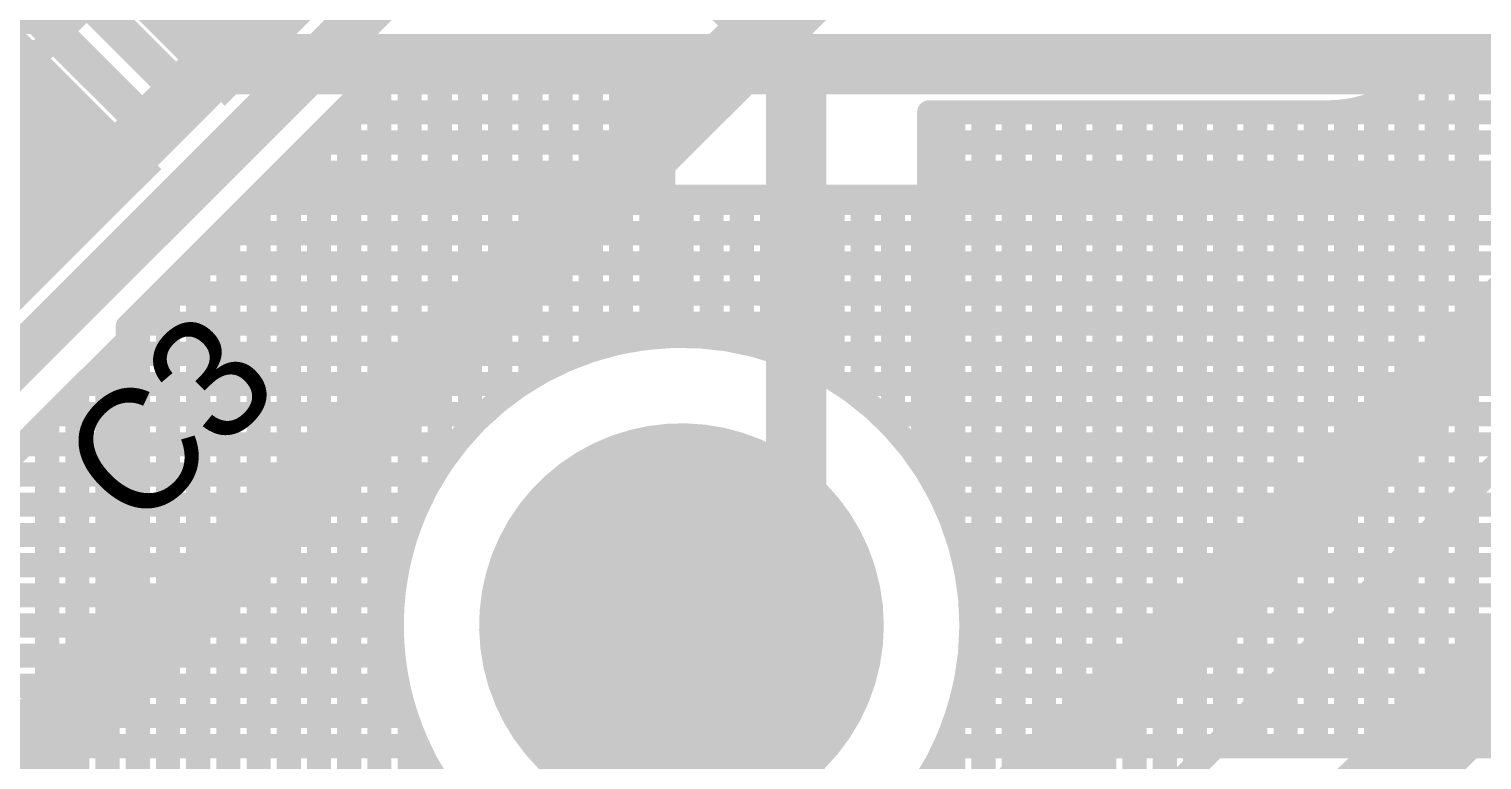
# Model space of a CAD drawing. Header units: millimetres. Extents: x 1.42 to 3.4, y 1.21 to 3.22.
# Drawn here: x 2.927 to 3.1675, y 1.5927 to 1.7138 of the extents above; entities that cross this region are included whole.
import ezdxf

# ---------------------------------------------------------------- set-up
doc = ezdxf.new("R2010")
doc.units = ezdxf.units.MM
doc.header["$MEASUREMENT"] = 0
for name, color, linetype in [('BottomLayer', 5, 'Continuous'), ('BottomSolder', 6, 'Continuous'), ('MultiLayer', 9, 'Continuous'), ('PadHoleLayer', 156, 'Continuous'), ('TopLayer', 1, 'Continuous'), ('TopOverlay', 2, 'Continuous'), ('TopPaste', 8, 'Continuous'), ('TopSolder', 216, 'Continuous')]:
    doc.layers.add(name, color=color, linetype=linetype)

# ---------------------------------------------------------------- blocks, each defined once
blk = doc.blocks.new('XTAL1_1')
at = {"layer": 'BottomLayer', "const_width": 0.031}
blk.add_lwpolyline([(0.1845, 0, 1), (0.2155, 0, 1)], format="xyb", close=True, dxfattribs=at)
at = {"layer": 'BottomSolder', "const_width": 0.0335}
blk.add_lwpolyline([(0.18325, 0, 1), (0.21675, 0, 1)], format="xyb", close=True, dxfattribs=at)
at = {"layer": 'MultiLayer', "const_width": 0.031}
blk.add_lwpolyline([(0.1845, 0, 1), (0.2155, 0, 1)], format="xyb", close=True, dxfattribs=at)
at = {"layer": 'PadHoleLayer', "const_width": 0.01772}
blk.add_lwpolyline([(0.19114, 0, 1), (0.20886, 0, 1)], format="xyb", close=True, dxfattribs=at)
at = {"layer": 'TopLayer', "const_width": 0.031}
blk.add_lwpolyline([(0.1845, 0, 1), (0.2155, 0, 1)], format="xyb", close=True, dxfattribs=at)
at = {"layer": 'TopOverlay', "const_width": 0.012}
for points in [[(0.3, 0.06), (-0.1, 0.06)], [(0.3, -0.06), (-0.1, -0.06)]]:
    blk.add_lwpolyline(points, dxfattribs=at)
at = {"layer": 'TopSolder', "const_width": 0.0335}
blk.add_lwpolyline([(0.18325, 0, 1), (0.21675, 0, 1)], format="xyb", close=True, dxfattribs=at)
blk = doc.blocks.new('C0603_18')
at = {"layer": 'TopLayer'}
for points in [[(-0.00992, -0.0175), (-0.00992, 0.0175), (-0.04992, -0.0175), (-0.04992, 0.0175)], [(0.04992, -0.0175), (0.04992, 0.0175), (0.00992, -0.0175), (0.00992, 0.0175)]]:
    blk.add_solid(points, dxfattribs=at)
at = {"layer": 'TopOverlay'}
for points, const_width in [([(0.06, 0.02559), (-0.06, 0.02559)], 0.00787), ([(-0.06, -0.02559), (-0.06, 0.02559)], 0.00787), ([(0.06, -0.02559), (0.06, 0.02559)], 0.00787), ([(-0.00394, -0.01181), (-0.00394, 0.00984)], 0.00591), ([(0.00394, -0.01181), (0.00394, 0.00984)], 0.00591), ([(0.06, -0.02559), (-0.06, -0.02559)], 0.00787)]:
    blk.add_lwpolyline(points, dxfattribs=dict(at, const_width=const_width))
for points, const_width in [([(-0.06197, 0.02559, 1), (-0.05803, 0.02559, 1)], 0.00394), ([(-0.06197, 0.02559, 1), (-0.05803, 0.02559, 1)], 0.00394), ([(0.05803, 0.02559, 1), (0.06197, 0.02559, 1)], 0.00394), ([(0.05803, 0.02559, 1), (0.06197, 0.02559, 1)], 0.00394), ([(-0.00541, 0.00984, 1), (-0.00246, 0.00984, 1)], 0.00295), ([(0.00246, 0.00984, 1), (0.00541, 0.00984, 1)], 0.00295), ([(-0.00541, -0.01181, 1), (-0.00246, -0.01181, 1)], 0.00295), ([(0.00246, -0.01181, 1), (0.00541, -0.01181, 1)], 0.00295), ([(-0.06197, -0.02559, 1), (-0.05803, -0.02559, 1)], 0.00394), ([(-0.06197, -0.02559, 1), (-0.05803, -0.02559, 1)], 0.00394), ([(0.05803, -0.02559, 1), (0.06197, -0.02559, 1)], 0.00394), ([(0.05803, -0.02559, 1), (0.06197, -0.02559, 1)], 0.00394)]:
    blk.add_lwpolyline(points, format="xyb", close=True, dxfattribs=dict(at, const_width=const_width))
at = {"layer": 'TopPaste'}
for points in [[(-0.00992, -0.0175), (-0.00992, 0.0175), (-0.04992, -0.0175), (-0.04992, 0.0175)], [(0.04992, -0.0175), (0.04992, 0.0175), (0.00992, -0.0175), (0.00992, 0.0175)]]:
    blk.add_solid(points, dxfattribs=at)
at = {"layer": 'TopSolder'}
for points in [[(-0.00742, -0.02), (-0.00742, 0.02), (-0.05242, -0.02), (-0.05242, 0.02)], [(0.05242, -0.02), (0.05242, 0.02), (0.00742, -0.02), (0.00742, 0.02)]]:
    blk.add_solid(points, dxfattribs=at)

msp = doc.modelspace()

# ---------------------------------------------------------------- linework, layer by layer
at = {"layer": 'BottomLayer'}
for points, const_width in [([(2.93, 1.71111), (2.93, 2.54939)], 0.004), ([(2.84989, 1.631), (2.9424, 1.72352)], 0.004), ([(2.362, 1.715), (2.93389, 1.715)], 0.004), ([(2.859, 1.609), (2.958, 1.708)], 0.01), ([(2.958, 1.708), (3.293, 1.708)], 0.01), ([(2.362, 1.71), (2.92889, 1.71)], 0.004), ([(2.87611, 1.595), (2.96711, 1.686)], 0.004), ([(2.965, 1.595), (2.965, 1.68389)], 0.004), ([(2.96611, 1.685), (3.25683, 1.685)], 0.004), ([(2.96711, 1.686), (3.25739, 1.686)], 0.004), ([(2.97, 1.595), (2.97, 1.686)], 0.004), ([(2.975, 1.595), (2.975, 1.686)], 0.004), ([(2.98, 1.595), (2.98, 1.686)], 0.004), ([(2.985, 1.595), (2.985, 1.686)], 0.004), ([(2.99, 1.6317), (2.99, 1.686)], 0.004), ([(2.995, 1.64153), (2.995, 1.686)], 0.004), ([(3, 1.64785), (3, 1.686)], 0.004), ([(3.005, 1.65247), (3.005, 1.686)], 0.004), ([(3.01, 1.65598), (3.01, 1.686)], 0.004), ([(3.015, 1.65863), (3.015, 1.686)], 0.004), ([(3.02, 1.6606), (3.02, 1.686)], 0.004), ([(3.025, 1.66195), (3.025, 1.686)], 0.004), ([(3.03, 1.66274), (3.03, 1.686)], 0.004), ([(3.035, 1.663), (3.035, 1.686)], 0.004), ([(3.04, 1.66274), (3.04, 1.686)], 0.004), ([(3.045, 1.66195), (3.045, 1.686)], 0.004), ([(3.05, 1.6606), (3.05, 1.686)], 0.004), ([(3.055, 1.65863), (3.055, 1.686)], 0.004), ([(3.06, 1.65598), (3.06, 1.686)], 0.004), ([(3.065, 1.65247), (3.065, 1.686)], 0.004), ([(3.07, 1.64785), (3.07, 1.686)], 0.004), ([(3.075, 1.64153), (3.075, 1.686)], 0.004), ([(3.08, 1.6317), (3.08, 1.686)], 0.004), ([(3.085, 1.595), (3.085, 1.686)], 0.004), ([(3.09, 1.595), (3.09, 1.686)], 0.004), ([(3.095, 1.595), (3.095, 1.686)], 0.004), ([(3.1, 1.595), (3.1, 1.686)], 0.004), ([(3.105, 1.595), (3.105, 1.686)], 0.004), ([(3.11, 1.595), (3.11, 1.686)], 0.004), ([(3.115, 1.595), (3.115, 1.686)], 0.004), ([(3.12, 1.595), (3.12, 1.686)], 0.004), ([(3.125, 1.595), (3.125, 1.686)], 0.004), ([(3.13, 1.595), (3.13, 1.686)], 0.004), ([(3.135, 1.595), (3.135, 1.686)], 0.004), ([(3.14, 1.595), (3.14, 1.686)], 0.004), ([(3.145, 1.595), (3.145, 1.686)], 0.004), ([(3.15, 1.595), (3.15, 1.686)], 0.004), ([(3.155, 1.595), (3.155, 1.686)], 0.004), ([(3.16, 1.595), (3.16, 1.686)], 0.004), ([(3.165, 1.595), (3.165, 1.686)], 0.004), ([(2.96111, 1.68), (3.25477, 1.68)], 0.004), ([(2.96, 1.595), (2.96, 1.67889)], 0.004), ([(2.95611, 1.675), (3.25371, 1.675)], 0.004), ([(2.955, 1.595), (2.955, 1.67389)], 0.004), ([(2.95111, 1.67), (3.25354, 1.67)], 0.004), ([(2.95, 1.595), (2.95, 1.66889)], 0.004), ([(2.94611, 1.665), (3.25424, 1.665)], 0.004), ([(2.945, 1.595), (2.945, 1.66389)], 0.004), ([(2.94111, 1.66), (3.0183, 1.66)], 0.004), ([(3.0517, 1.66), (3.25139, 1.66)], 0.004), ([(2.94, 1.595), (2.94, 1.65889)], 0.004), ([(2.935, 1.595), (2.935, 1.65389)], 0.004), ([(2.93611, 1.655), (3.00847, 1.655)], 0.004), ([(3.06153, 1.655), (3.24639, 1.655)], 0.004), ([(2.93, 1.595), (2.93, 1.64889)], 0.004), ([(2.93111, 1.65), (3.00215, 1.65)], 0.004), ([(3.06785, 1.65), (3.24139, 1.65)], 0.004), ([(2.92611, 1.645), (2.99753, 1.645)], 0.004), ([(3.07247, 1.645), (3.23639, 1.645)], 0.004), ([(2.92111, 1.64), (2.99402, 1.64)], 0.004), ([(3.07598, 1.64), (3.23139, 1.64)], 0.004), ([(2.91611, 1.635), (2.99137, 1.635)], 0.004), ([(3.07863, 1.635), (3.22639, 1.635)], 0.004), ([(2.91111, 1.63), (2.9894, 1.63)], 0.004), ([(3.0806, 1.63), (3.22139, 1.63)], 0.004), ([(2.90611, 1.625), (2.98805, 1.625)], 0.004), ([(3.08195, 1.625), (3.21639, 1.625)], 0.004), ([(2.90111, 1.62), (2.98726, 1.62)], 0.004), ([(3.08274, 1.62), (3.21139, 1.62)], 0.004), ([(2.89611, 1.615), (2.987, 1.615)], 0.004), ([(3.083, 1.615), (3.20639, 1.615)], 0.004), ([(2.89111, 1.61), (2.98726, 1.61)], 0.004), ([(3.08274, 1.61), (3.20139, 1.61)], 0.004), ([(2.88611, 1.605), (2.98805, 1.605)], 0.004), ([(3.08195, 1.605), (3.19639, 1.605)], 0.004), ([(2.88111, 1.6), (2.9894, 1.6)], 0.004), ([(3.0806, 1.6), (3.19139, 1.6)], 0.004), ([(2.99, 1.595), (2.99, 1.5983)], 0.004), ([(3.08, 1.595), (3.08, 1.5983)], 0.004), ([(2.87611, 1.595), (2.99137, 1.595)], 0.004), ([(2.87611, 1.595), (2.99137, 1.595)], 0.004), ([(3.07863, 1.595), (3.18639, 1.595)], 0.004), ([(3.07863, 1.595), (3.18639, 1.595)], 0.004)]:
    msp.add_lwpolyline(points, dxfattribs=dict(at, const_width=const_width))
for points, const_width in [([(2.93289, 1.715, 1), (2.93489, 1.715, 1)], 0.002), ([(2.929, 1.71111, 1), (2.931, 1.71111, 1)], 0.002), ([(2.9555, 1.708, 1), (2.9605, 1.708, 1)], 0.005), ([(2.9555, 1.708, 1), (2.9605, 1.708, 1)], 0.005), ([(2.92789, 1.71, 1), (2.92989, 1.71, 1)], 0.002), ([(2.964, 1.68389, 1), (2.966, 1.68389, 1)], 0.002), ([(2.96511, 1.685, 1), (2.96711, 1.685, 1)], 0.002), ([(2.96611, 1.686, 1), (2.96811, 1.686, 1)], 0.002), ([(2.96611, 1.686, 1), (2.96811, 1.686, 1)], 0.002), ([(2.969, 1.686, 1), (2.971, 1.686, 1)], 0.002), ([(2.974, 1.686, 1), (2.976, 1.686, 1)], 0.002), ([(2.979, 1.686, 1), (2.981, 1.686, 1)], 0.002), ([(2.984, 1.686, 1), (2.986, 1.686, 1)], 0.002), ([(2.989, 1.686, 1), (2.991, 1.686, 1)], 0.002), ([(2.994, 1.686, 1), (2.996, 1.686, 1)], 0.002), ([(2.999, 1.686, 1), (3.001, 1.686, 1)], 0.002), ([(3.004, 1.686, 1), (3.006, 1.686, 1)], 0.002), ([(3.009, 1.686, 1), (3.011, 1.686, 1)], 0.002), ([(3.014, 1.686, 1), (3.016, 1.686, 1)], 0.002), ([(3.019, 1.686, 1), (3.021, 1.686, 1)], 0.002), ([(3.024, 1.686, 1), (3.026, 1.686, 1)], 0.002), ([(3.029, 1.686, 1), (3.031, 1.686, 1)], 0.002), ([(3.034, 1.686, 1), (3.036, 1.686, 1)], 0.002), ([(3.039, 1.686, 1), (3.041, 1.686, 1)], 0.002), ([(3.044, 1.686, 1), (3.046, 1.686, 1)], 0.002), ([(3.049, 1.686, 1), (3.051, 1.686, 1)], 0.002), ([(3.054, 1.686, 1), (3.056, 1.686, 1)], 0.002), ([(3.059, 1.686, 1), (3.061, 1.686, 1)], 0.002), ([(3.064, 1.686, 1), (3.066, 1.686, 1)], 0.002), ([(3.069, 1.686, 1), (3.071, 1.686, 1)], 0.002), ([(3.074, 1.686, 1), (3.076, 1.686, 1)], 0.002), ([(3.079, 1.686, 1), (3.081, 1.686, 1)], 0.002), ([(3.084, 1.686, 1), (3.086, 1.686, 1)], 0.002), ([(3.089, 1.686, 1), (3.091, 1.686, 1)], 0.002), ([(3.094, 1.686, 1), (3.096, 1.686, 1)], 0.002), ([(3.099, 1.686, 1), (3.101, 1.686, 1)], 0.002), ([(3.104, 1.686, 1), (3.106, 1.686, 1)], 0.002), ([(3.109, 1.686, 1), (3.111, 1.686, 1)], 0.002), ([(3.114, 1.686, 1), (3.116, 1.686, 1)], 0.002), ([(3.119, 1.686, 1), (3.121, 1.686, 1)], 0.002), ([(3.124, 1.686, 1), (3.126, 1.686, 1)], 0.002), ([(3.129, 1.686, 1), (3.131, 1.686, 1)], 0.002), ([(3.134, 1.686, 1), (3.136, 1.686, 1)], 0.002), ([(3.139, 1.686, 1), (3.141, 1.686, 1)], 0.002), ([(3.144, 1.686, 1), (3.146, 1.686, 1)], 0.002), ([(3.149, 1.686, 1), (3.151, 1.686, 1)], 0.002), ([(3.154, 1.686, 1), (3.156, 1.686, 1)], 0.002), ([(3.159, 1.686, 1), (3.161, 1.686, 1)], 0.002), ([(3.164, 1.686, 1), (3.166, 1.686, 1)], 0.002), ([(2.96011, 1.68, 1), (2.96211, 1.68, 1)], 0.002), ([(2.959, 1.67889, 1), (2.961, 1.67889, 1)], 0.002), ([(2.95511, 1.675, 1), (2.95711, 1.675, 1)], 0.002), ([(2.954, 1.67389, 1), (2.956, 1.67389, 1)], 0.002), ([(2.95011, 1.67, 1), (2.95211, 1.67, 1)], 0.002), ([(2.949, 1.66889, 1), (2.951, 1.66889, 1)], 0.002), ([(2.94511, 1.665, 1), (2.94711, 1.665, 1)], 0.002), ([(2.944, 1.66389, 1), (2.946, 1.66389, 1)], 0.002), ([(3.029, 1.66274, 1), (3.031, 1.66274, 1)], 0.002), ([(3.034, 1.663, 1), (3.036, 1.663, 1)], 0.002), ([(3.039, 1.66274, 1), (3.041, 1.66274, 1)], 0.002), ([(2.94011, 1.66, 1), (2.94211, 1.66, 1)], 0.002), ([(3.0173, 1.66, 1), (3.0193, 1.66, 1)], 0.002), ([(3.019, 1.6606, 1), (3.021, 1.6606, 1)], 0.002), ([(3.024, 1.66195, 1), (3.026, 1.66195, 1)], 0.002), ([(3.044, 1.66195, 1), (3.046, 1.66195, 1)], 0.002), ([(3.049, 1.6606, 1), (3.051, 1.6606, 1)], 0.002), ([(3.0507, 1.66, 1), (3.0527, 1.66, 1)], 0.002), ([(2.939, 1.65889, 1), (2.941, 1.65889, 1)], 0.002), ([(3.014, 1.65863, 1), (3.016, 1.65863, 1)], 0.002), ([(3.054, 1.65863, 1), (3.056, 1.65863, 1)], 0.002), ([(3.009, 1.65598, 1), (3.011, 1.65598, 1)], 0.002), ([(3.059, 1.65598, 1), (3.061, 1.65598, 1)], 0.002), ([(2.934, 1.65389, 1), (2.936, 1.65389, 1)], 0.002), ([(2.93511, 1.655, 1), (2.93711, 1.655, 1)], 0.002), ([(3.00747, 1.655, 1), (3.00947, 1.655, 1)], 0.002), ([(3.06053, 1.655, 1), (3.06253, 1.655, 1)], 0.002), ([(3.004, 1.65247, 1), (3.006, 1.65247, 1)], 0.002), ([(3.064, 1.65247, 1), (3.066, 1.65247, 1)], 0.002), ([(2.929, 1.64889, 1), (2.931, 1.64889, 1)], 0.002), ([(2.93011, 1.65, 1), (2.93211, 1.65, 1)], 0.002), ([(2.999, 1.64785, 1), (3.001, 1.64785, 1)], 0.002), ([(3.00006, 1.64894, 1), (3.00206, 1.64894, 1)], 0.002), ([(3.00006, 1.64894, 1), (3.00206, 1.64894, 1)], 0.002), ([(3.00115, 1.65, 1), (3.00315, 1.65, 1)], 0.002), ([(3.06685, 1.65, 1), (3.06885, 1.65, 1)], 0.002), ([(3.069, 1.64785, 1), (3.071, 1.64785, 1)], 0.002), ([(2.92511, 1.645, 1), (2.92711, 1.645, 1)], 0.002), ([(2.99653, 1.645, 1), (2.99853, 1.645, 1)], 0.002), ([(3.07147, 1.645, 1), (3.07347, 1.645, 1)], 0.002), ([(2.994, 1.64153, 1), (2.996, 1.64153, 1)], 0.002), ([(3.074, 1.64153, 1), (3.076, 1.64153, 1)], 0.002), ([(2.99302, 1.64, 1), (2.99502, 1.64, 1)], 0.002), ([(3.07498, 1.64, 1), (3.07698, 1.64, 1)], 0.002), ([(2.99037, 1.635, 1), (2.99237, 1.635, 1)], 0.002), ([(3.07763, 1.635, 1), (3.07963, 1.635, 1)], 0.002), ([(2.989, 1.6317, 1), (2.991, 1.6317, 1)], 0.002), ([(3.079, 1.6317, 1), (3.081, 1.6317, 1)], 0.002), ([(2.9884, 1.63, 1), (2.9904, 1.63, 1)], 0.002), ([(3.0796, 1.63, 1), (3.0816, 1.63, 1)], 0.002), ([(2.98705, 1.625, 1), (2.98905, 1.625, 1)], 0.002), ([(3.08095, 1.625, 1), (3.08295, 1.625, 1)], 0.002), ([(2.98626, 1.62, 1), (2.98826, 1.62, 1)], 0.002), ([(3.08174, 1.62, 1), (3.08374, 1.62, 1)], 0.002), ([(2.986, 1.615, 1), (2.988, 1.615, 1)], 0.002), ([(3.082, 1.615, 1), (3.084, 1.615, 1)], 0.002), ([(3.082, 1.615, 1), (3.084, 1.615, 1)], 0.002), ([(3.082, 1.615, 1), (3.084, 1.615, 1)], 0.002), ([(2.98626, 1.61, 1), (2.98826, 1.61, 1)], 0.002), ([(3.08174, 1.61, 1), (3.08374, 1.61, 1)], 0.002), ([(2.98705, 1.605, 1), (2.98905, 1.605, 1)], 0.002), ([(3.08095, 1.605, 1), (3.08295, 1.605, 1)], 0.002), ([(2.9884, 1.6, 1), (2.9904, 1.6, 1)], 0.002), ([(3.0796, 1.6, 1), (3.0816, 1.6, 1)], 0.002), ([(2.989, 1.5983, 1), (2.991, 1.5983, 1)], 0.002), ([(3.079, 1.5983, 1), (3.081, 1.5983, 1)], 0.002), ([(2.929, 1.595, 1), (2.931, 1.595, 1)], 0.002), ([(2.934, 1.595, 1), (2.936, 1.595, 1)], 0.002), ([(2.939, 1.595, 1), (2.941, 1.595, 1)], 0.002), ([(2.944, 1.595, 1), (2.946, 1.595, 1)], 0.002), ([(2.949, 1.595, 1), (2.951, 1.595, 1)], 0.002), ([(2.954, 1.595, 1), (2.956, 1.595, 1)], 0.002), ([(2.959, 1.595, 1), (2.961, 1.595, 1)], 0.002), ([(2.964, 1.595, 1), (2.966, 1.595, 1)], 0.002), ([(2.969, 1.595, 1), (2.971, 1.595, 1)], 0.002), ([(2.974, 1.595, 1), (2.976, 1.595, 1)], 0.002), ([(2.979, 1.595, 1), (2.981, 1.595, 1)], 0.002), ([(2.984, 1.595, 1), (2.986, 1.595, 1)], 0.002), ([(2.989, 1.595, 1), (2.991, 1.595, 1)], 0.002), ([(2.99037, 1.595, 1), (2.99237, 1.595, 1)], 0.002), ([(2.99037, 1.595, 1), (2.99237, 1.595, 1)], 0.002), ([(2.99037, 1.595, 1), (2.99237, 1.595, 1)], 0.002), ([(3.07763, 1.595, 1), (3.07963, 1.595, 1)], 0.002), ([(3.07763, 1.595, 1), (3.07963, 1.595, 1)], 0.002), ([(3.07763, 1.595, 1), (3.07963, 1.595, 1)], 0.002), ([(3.079, 1.595, 1), (3.081, 1.595, 1)], 0.002), ([(3.084, 1.595, 1), (3.086, 1.595, 1)], 0.002), ([(3.089, 1.595, 1), (3.091, 1.595, 1)], 0.002), ([(3.094, 1.595, 1), (3.096, 1.595, 1)], 0.002), ([(3.099, 1.595, 1), (3.101, 1.595, 1)], 0.002), ([(3.104, 1.595, 1), (3.106, 1.595, 1)], 0.002), ([(3.109, 1.595, 1), (3.111, 1.595, 1)], 0.002), ([(3.114, 1.595, 1), (3.116, 1.595, 1)], 0.002), ([(3.119, 1.595, 1), (3.121, 1.595, 1)], 0.002), ([(3.124, 1.595, 1), (3.126, 1.595, 1)], 0.002), ([(3.129, 1.595, 1), (3.131, 1.595, 1)], 0.002), ([(3.134, 1.595, 1), (3.136, 1.595, 1)], 0.002), ([(3.139, 1.595, 1), (3.141, 1.595, 1)], 0.002), ([(3.144, 1.595, 1), (3.146, 1.595, 1)], 0.002), ([(3.149, 1.595, 1), (3.151, 1.595, 1)], 0.002), ([(3.154, 1.595, 1), (3.156, 1.595, 1)], 0.002), ([(3.159, 1.595, 1), (3.161, 1.595, 1)], 0.002), ([(3.164, 1.595, 1), (3.166, 1.595, 1)], 0.002)]:
    msp.add_lwpolyline(points, format="xyb", close=True, dxfattribs=dict(at, const_width=const_width))
at = {"layer": 'BottomLayer', "const_width": 0.004}
for points in [[(3.00106, 1.64894, -0.668179), (3.083, 1.615)], [(2.99137, 1.595, -0.313498), (3.00106, 1.64894)], [(3.083, 1.615, -0.107859), (3.07863, 1.595)]]:
    msp.add_lwpolyline(points, format="xyb", dxfattribs=at)
at = {"layer": 'TopLayer'}
for points, const_width in [([(3.03134, 1.73116), (3.054, 1.7085)], 0.01), ([(3.054, 1.634), (3.054, 1.7085)], 0.01), ([(3.1576, 1.70648), (3.16181, 1.7107)], 0.004), ([(2.9694, 1.69061), (2.98795, 1.70916)], 0.004), ([(2.98795, 1.70916), (3.02223, 1.70916)], 0.004), ([(2.99, 1.6317), (2.99, 1.70916)], 0.004), ([(2.995, 1.64153), (2.995, 1.70916)], 0.004), ([(3, 1.64785), (3, 1.70916)], 0.004), ([(3.005, 1.65247), (3.005, 1.70916)], 0.004), ([(3.01, 1.65598), (3.01, 1.70916)], 0.004), ([(3.015, 1.65863), (3.015, 1.70916)], 0.004), ([(3.02, 1.6606), (3.02, 1.70916)], 0.004), ([(3.02223, 1.70916), (3.032, 1.69939)], 0.004), ([(3.16, 1.63165), (3.16, 1.70889)], 0.004), ([(3.16111, 1.71), (3.16422, 1.71)], 0.004), ([(3.165, 1.63665), (3.165, 1.7098)], 0.004), ([(2.985, 1.49465), (2.985, 1.70621)], 0.004), ([(3.025, 1.66195), (3.025, 1.70639)], 0.004), ([(2.98379, 1.705), (3.02639, 1.705)], 0.004), ([(3.155, 1.62665), (3.155, 1.70425)], 0.004), ([(3.15596, 1.705), (3.23335, 1.705)], 0.004), ([(2.98, 1.49965), (2.98, 1.70121)], 0.004), ([(3.03, 1.66274), (3.03, 1.70139)], 0.004), ([(3.15, 1.62165), (3.15, 1.70151)], 0.004), ([(2.97879, 1.7), (3.03139, 1.7)], 0.004), ([(3.032, 1.66291), (3.032, 1.69939)], 0.004), ([(3.076, 1.7), (3.142, 1.7)], 0.004), ([(3.076, 1.7), (3.142, 1.7)], 0.004), ([(3.076, 1.63996), (3.076, 1.7)], 0.004), ([(3.08, 1.6317), (3.08, 1.7)], 0.004), ([(3.085, 1.55665), (3.085, 1.7)], 0.004), ([(3.09, 1.56165), (3.09, 1.7)], 0.004), ([(3.095, 1.56665), (3.095, 1.7)], 0.004), ([(3.1, 1.57165), (3.1, 1.7)], 0.004), ([(3.105, 1.57665), (3.105, 1.7)], 0.004), ([(3.11, 1.58165), (3.11, 1.7)], 0.004), ([(3.115, 1.58665), (3.115, 1.7)], 0.004), ([(3.12, 1.59165), (3.12, 1.7)], 0.004), ([(3.125, 1.59665), (3.125, 1.7)], 0.004), ([(3.13, 1.60165), (3.13, 1.7)], 0.004), ([(3.135, 1.60665), (3.135, 1.7)], 0.004), ([(3.14, 1.61165), (3.14, 1.7)], 0.004), ([(3.142, 1.7), (3.22835, 1.7)], 0.004), ([(3.145, 1.61665), (3.145, 1.70021)], 0.004), ([(2.975, 1.50465), (2.975, 1.69621)], 0.004), ([(2.97379, 1.695), (3.032, 1.695)], 0.004), ([(3.076, 1.695), (3.22335, 1.695)], 0.004), ([(2.97, 1.50965), (2.97, 1.69121)], 0.004), ([(2.95939, 1.6806), (2.9694, 1.69061)], 0.004), ([(2.95939, 1.6806), (2.9694, 1.69061)], 0.004), ([(2.96879, 1.69), (3.032, 1.69)], 0.004), ([(3.076, 1.69), (3.21835, 1.69)], 0.004), ([(2.96379, 1.685), (3.032, 1.685)], 0.004), ([(2.965, 1.51465), (2.965, 1.68621)], 0.004), ([(3.076, 1.685), (3.21335, 1.685)], 0.004), ([(2.94334, 1.66455), (2.95939, 1.6806)], 0.004), ([(2.95879, 1.68), (3.032, 1.68)], 0.004), ([(2.96, 1.52502), (2.96, 1.68121)], 0.004), ([(3.076, 1.68), (3.20835, 1.68)], 0.004), ([(2.95379, 1.675), (3.032, 1.675)], 0.004), ([(2.955, 1.53097), (2.955, 1.67621)], 0.004), ([(3.076, 1.675), (3.20335, 1.675)], 0.004), ([(2.94879, 1.67), (3.032, 1.67)], 0.004), ([(2.95, 1.53461), (2.95, 1.67121)], 0.004), ([(3.076, 1.67), (3.19415, 1.67)], 0.004), ([(2.94379, 1.665), (3.032, 1.665)], 0.004), ([(2.945, 1.5369), (2.945, 1.66621)], 0.004), ([(3.076, 1.665), (3.187, 1.665)], 0.004), ([(2.94334, 1.62784), (2.94334, 1.66455)], 0.004), ([(2.94334, 1.66), (3.0183, 1.66)], 0.004), ([(3.076, 1.66), (3.18281, 1.66)], 0.004), ([(2.94334, 1.655), (3.00847, 1.655)], 0.004), ([(3.076, 1.655), (3.18017, 1.655)], 0.004), ([(3.08349, 1.55514), (3.1787, 1.65035)], 0.004), ([(2.94334, 1.65), (3.00215, 1.65)], 0.004), ([(3.0325, 1.4695), (3.207, 1.644)], 0.015), ([(3.076, 1.65), (3.17835, 1.65)], 0.004), ([(2.94334, 1.645), (2.99753, 1.645)], 0.004), ([(3.076, 1.645), (3.17335, 1.645)], 0.004), ([(2.94334, 1.64), (2.99402, 1.64)], 0.004), ([(3.076, 1.64), (3.16835, 1.64)], 0.004), ([(3.035, 1.615), (3.054, 1.634)], 0.01), ([(2.94334, 1.635), (2.99137, 1.635)], 0.004), ([(3.07863, 1.635), (3.16335, 1.635)], 0.004), ([(2.94334, 1.63), (2.9894, 1.63)], 0.004), ([(3.0806, 1.63), (3.15835, 1.63)], 0.004), ([(2.94318, 1.625), (2.98805, 1.625)], 0.004), ([(3.08195, 1.625), (3.15335, 1.625)], 0.004), ([(2.94205, 1.62), (2.98726, 1.62)], 0.004), ([(3.08274, 1.62), (3.14835, 1.62)], 0.004), ([(2.93971, 1.615), (2.987, 1.615)], 0.004), ([(2.94, 1.53965), (2.94, 1.61549)], 0.004), ([(3.083, 1.615), (3.14335, 1.615)], 0.004), ([(2.9218, 1.59615), (2.93614, 1.6105)], 0.004), ([(2.935, 1.54465), (2.935, 1.60935)], 0.004), ([(2.93565, 1.61), (2.98726, 1.61)], 0.004), ([(3.08274, 1.61), (3.13835, 1.61)], 0.004), ([(2.93065, 1.605), (2.98805, 1.605)], 0.004), ([(3.08195, 1.605), (3.13335, 1.605)], 0.004), ([(2.93, 1.54965), (2.93, 1.60435)], 0.004), ([(2.92565, 1.6), (2.9894, 1.6)], 0.004), ([(3.0806, 1.6), (3.12835, 1.6)], 0.004), ([(2.99, 1.494), (2.99, 1.5983)], 0.004), ([(3.08, 1.55403), (3.08, 1.5983)], 0.004), ([(2.92151, 1.595), (2.99137, 1.595)], 0.004), ([(3.07863, 1.595), (3.12335, 1.595)], 0.004)]:
    msp.add_lwpolyline(points, dxfattribs=dict(at, const_width=const_width))
at = {"layer": 'TopLayer', "const_width": 0.004}
for points in [[(3.21036, 1.72248, -0.280713), (3.16181, 1.7107)], [(3.1576, 1.70648, -0.199566), (3.142, 1.7)], [(3.15756, 1.70644, -0.198912), (3.142, 1.7)], [(3.00106, 1.64894, -0.182708), (3.032, 1.66291)], [(3.06894, 1.58106, -1), (3.00106, 1.64894)], [(3.076, 1.63996, -0.137571), (3.083, 1.615)], [(2.94334, 1.62784, -0.199267), (2.93614, 1.6105)], [(2.94334, 1.62784, -0.198912), (2.93617, 1.61052)], [(3.083, 1.615, -0.198912), (3.06894, 1.58106)]]:
    msp.add_lwpolyline(points, format="xyb", dxfattribs=at)
at = {"layer": 'TopLayer'}
for points, const_width in [([(3.0515, 1.7085, 1), (3.0565, 1.7085, 1)], 0.005), ([(3.0515, 1.7085, 1), (3.0565, 1.7085, 1)], 0.005), ([(3.16081, 1.7107, 1), (3.16281, 1.7107, 1)], 0.002), ([(3.16081, 1.7107, 1), (3.16281, 1.7107, 1)], 0.002), ([(2.98695, 1.70916, 1), (2.98895, 1.70916, 1)], 0.002), ([(2.98695, 1.70916, 1), (2.98895, 1.70916, 1)], 0.002), ([(2.989, 1.70916, 1), (2.991, 1.70916, 1)], 0.002), ([(2.994, 1.70916, 1), (2.996, 1.70916, 1)], 0.002), ([(2.999, 1.70916, 1), (3.001, 1.70916, 1)], 0.002), ([(3.004, 1.70916, 1), (3.006, 1.70916, 1)], 0.002), ([(3.009, 1.70916, 1), (3.011, 1.70916, 1)], 0.002), ([(3.014, 1.70916, 1), (3.016, 1.70916, 1)], 0.002), ([(3.019, 1.70916, 1), (3.021, 1.70916, 1)], 0.002), ([(3.02123, 1.70916, 1), (3.02323, 1.70916, 1)], 0.002), ([(3.02123, 1.70916, 1), (3.02323, 1.70916, 1)], 0.002), ([(3.159, 1.70889, 1), (3.161, 1.70889, 1)], 0.002), ([(3.16011, 1.71, 1), (3.16211, 1.71, 1)], 0.002), ([(3.16322, 1.71, 1), (3.16522, 1.71, 1)], 0.002), ([(3.164, 1.7098, 1), (3.166, 1.7098, 1)], 0.002), ([(2.984, 1.70621, 1), (2.986, 1.70621, 1)], 0.002), ([(3.024, 1.70639, 1), (3.026, 1.70639, 1)], 0.002), ([(3.15656, 1.70644, 1), (3.15856, 1.70644, 1)], 0.002), ([(3.1566, 1.70648, 1), (3.1586, 1.70648, 1)], 0.002), ([(3.1566, 1.70648, 1), (3.1586, 1.70648, 1)], 0.002), ([(2.98279, 1.705, 1), (2.98479, 1.705, 1)], 0.002), ([(3.02539, 1.705, 1), (3.02739, 1.705, 1)], 0.002), ([(3.154, 1.70425, 1), (3.156, 1.70425, 1)], 0.002), ([(3.15496, 1.705, 1), (3.15696, 1.705, 1)], 0.002), ([(2.979, 1.70121, 1), (2.981, 1.70121, 1)], 0.002), ([(3.029, 1.70139, 1), (3.031, 1.70139, 1)], 0.002), ([(3.149, 1.70151, 1), (3.151, 1.70151, 1)], 0.002), ([(2.97779, 1.7, 1), (2.97979, 1.7, 1)], 0.002), ([(3.03039, 1.7, 1), (3.03239, 1.7, 1)], 0.002), ([(3.031, 1.69939, 1), (3.033, 1.69939, 1)], 0.002), ([(3.031, 1.69939, 1), (3.033, 1.69939, 1)], 0.002), ([(3.075, 1.7, 1), (3.077, 1.7, 1)], 0.002), ([(3.075, 1.7, 1), (3.077, 1.7, 1)], 0.002), ([(3.075, 1.7, 1), (3.077, 1.7, 1)], 0.002), ([(3.079, 1.7, 1), (3.081, 1.7, 1)], 0.002), ([(3.084, 1.7, 1), (3.086, 1.7, 1)], 0.002), ([(3.089, 1.7, 1), (3.091, 1.7, 1)], 0.002), ([(3.094, 1.7, 1), (3.096, 1.7, 1)], 0.002), ([(3.099, 1.7, 1), (3.101, 1.7, 1)], 0.002), ([(3.104, 1.7, 1), (3.106, 1.7, 1)], 0.002), ([(3.109, 1.7, 1), (3.111, 1.7, 1)], 0.002), ([(3.114, 1.7, 1), (3.116, 1.7, 1)], 0.002), ([(3.119, 1.7, 1), (3.121, 1.7, 1)], 0.002), ([(3.124, 1.7, 1), (3.126, 1.7, 1)], 0.002), ([(3.129, 1.7, 1), (3.131, 1.7, 1)], 0.002), ([(3.134, 1.7, 1), (3.136, 1.7, 1)], 0.002), ([(3.139, 1.7, 1), (3.141, 1.7, 1)], 0.002), ([(3.141, 1.7, 1), (3.143, 1.7, 1)], 0.002), ([(3.141, 1.7, 1), (3.143, 1.7, 1)], 0.002), ([(3.141, 1.7, 1), (3.143, 1.7, 1)], 0.002), ([(3.141, 1.7, 1), (3.143, 1.7, 1)], 0.002), ([(3.141, 1.7, 1), (3.143, 1.7, 1)], 0.002), ([(3.144, 1.70021, 1), (3.146, 1.70021, 1)], 0.002), ([(2.974, 1.69621, 1), (2.976, 1.69621, 1)], 0.002), ([(2.97279, 1.695, 1), (2.97479, 1.695, 1)], 0.002), ([(3.031, 1.695, 1), (3.033, 1.695, 1)], 0.002), ([(3.075, 1.695, 1), (3.077, 1.695, 1)], 0.002), ([(2.969, 1.69121, 1), (2.971, 1.69121, 1)], 0.002), ([(2.96779, 1.69, 1), (2.96979, 1.69, 1)], 0.002), ([(2.9684, 1.69061, 1), (2.9704, 1.69061, 1)], 0.002), ([(2.9684, 1.69061, 1), (2.9704, 1.69061, 1)], 0.002), ([(2.9684, 1.69061, 1), (2.9704, 1.69061, 1)], 0.002), ([(3.031, 1.69, 1), (3.033, 1.69, 1)], 0.002), ([(3.075, 1.69, 1), (3.077, 1.69, 1)], 0.002), ([(2.96279, 1.685, 1), (2.96479, 1.685, 1)], 0.002), ([(2.964, 1.68621, 1), (2.966, 1.68621, 1)], 0.002), ([(3.031, 1.685, 1), (3.033, 1.685, 1)], 0.002), ([(3.075, 1.685, 1), (3.077, 1.685, 1)], 0.002), ([(2.95779, 1.68, 1), (2.95979, 1.68, 1)], 0.002), ([(2.95839, 1.6806, 1), (2.96039, 1.6806, 1)], 0.002), ([(2.95839, 1.6806, 1), (2.96039, 1.6806, 1)], 0.002), ([(2.95839, 1.6806, 1), (2.96039, 1.6806, 1)], 0.002), ([(2.959, 1.68121, 1), (2.961, 1.68121, 1)], 0.002), ([(3.031, 1.68, 1), (3.033, 1.68, 1)], 0.002), ([(3.075, 1.68, 1), (3.077, 1.68, 1)], 0.002), ([(2.95279, 1.675, 1), (2.95479, 1.675, 1)], 0.002), ([(2.954, 1.67621, 1), (2.956, 1.67621, 1)], 0.002), ([(3.031, 1.675, 1), (3.033, 1.675, 1)], 0.002), ([(3.075, 1.675, 1), (3.077, 1.675, 1)], 0.002), ([(2.94779, 1.67, 1), (2.94979, 1.67, 1)], 0.002), ([(2.949, 1.67121, 1), (2.951, 1.67121, 1)], 0.002), ([(3.031, 1.67, 1), (3.033, 1.67, 1)], 0.002), ([(3.075, 1.67, 1), (3.077, 1.67, 1)], 0.002), ([(2.94279, 1.665, 1), (2.94479, 1.665, 1)], 0.002), ([(2.944, 1.66621, 1), (2.946, 1.66621, 1)], 0.002), ([(3.031, 1.665, 1), (3.033, 1.665, 1)], 0.002), ([(3.075, 1.665, 1), (3.077, 1.665, 1)], 0.002), ([(2.94234, 1.66455, 1), (2.94434, 1.66455, 1)], 0.002), ([(2.94234, 1.66455, 1), (2.94434, 1.66455, 1)], 0.002), ([(3.029, 1.66274, 1), (3.031, 1.66274, 1)], 0.002), ([(3.031, 1.66291, 1), (3.033, 1.66291, 1)], 0.002), ([(3.031, 1.66291, 1), (3.033, 1.66291, 1)], 0.002), ([(2.94234, 1.66, 1), (2.94434, 1.66, 1)], 0.002), ([(3.0173, 1.66, 1), (3.0193, 1.66, 1)], 0.002), ([(3.019, 1.6606, 1), (3.021, 1.6606, 1)], 0.002), ([(3.024, 1.66195, 1), (3.026, 1.66195, 1)], 0.002), ([(3.075, 1.66, 1), (3.077, 1.66, 1)], 0.002), ([(3.014, 1.65863, 1), (3.016, 1.65863, 1)], 0.002), ([(3.009, 1.65598, 1), (3.011, 1.65598, 1)], 0.002), ([(2.94234, 1.655, 1), (2.94434, 1.655, 1)], 0.002), ([(3.00747, 1.655, 1), (3.00947, 1.655, 1)], 0.002), ([(3.075, 1.655, 1), (3.077, 1.655, 1)], 0.002), ([(3.004, 1.65247, 1), (3.006, 1.65247, 1)], 0.002), ([(2.94234, 1.65, 1), (2.94434, 1.65, 1)], 0.002), ([(2.999, 1.64785, 1), (3.001, 1.64785, 1)], 0.002), ([(3.00006, 1.64894, 1), (3.00206, 1.64894, 1)], 0.002), ([(3.00006, 1.64894, 1), (3.00206, 1.64894, 1)], 0.002), ([(3.00115, 1.65, 1), (3.00315, 1.65, 1)], 0.002), ([(3.075, 1.65, 1), (3.077, 1.65, 1)], 0.002), ([(2.94234, 1.645, 1), (2.94434, 1.645, 1)], 0.002), ([(2.99653, 1.645, 1), (2.99853, 1.645, 1)], 0.002), ([(3.075, 1.645, 1), (3.077, 1.645, 1)], 0.002), ([(2.994, 1.64153, 1), (2.996, 1.64153, 1)], 0.002), ([(2.94234, 1.64, 1), (2.94434, 1.64, 1)], 0.002), ([(2.99302, 1.64, 1), (2.99502, 1.64, 1)], 0.002), ([(3.075, 1.64, 1), (3.077, 1.64, 1)], 0.002), ([(3.075, 1.63996, 1), (3.077, 1.63996, 1)], 0.002), ([(3.075, 1.63996, 1), (3.077, 1.63996, 1)], 0.002), ([(3.16735, 1.64, 1), (3.16935, 1.64, 1)], 0.002), ([(3.0515, 1.634, 1), (3.0565, 1.634, 1)], 0.005), ([(3.0515, 1.634, 1), (3.0565, 1.634, 1)], 0.005), ([(3.164, 1.63665, 1), (3.166, 1.63665, 1)], 0.002), ([(2.94234, 1.635, 1), (2.94434, 1.635, 1)], 0.002), ([(2.99037, 1.635, 1), (2.99237, 1.635, 1)], 0.002), ([(3.07763, 1.635, 1), (3.07963, 1.635, 1)], 0.002), ([(3.16235, 1.635, 1), (3.16435, 1.635, 1)], 0.002), ([(2.989, 1.6317, 1), (2.991, 1.6317, 1)], 0.002), ([(3.079, 1.6317, 1), (3.081, 1.6317, 1)], 0.002), ([(3.159, 1.63165, 1), (3.161, 1.63165, 1)], 0.002), ([(2.94234, 1.63, 1), (2.94434, 1.63, 1)], 0.002), ([(2.9884, 1.63, 1), (2.9904, 1.63, 1)], 0.002), ([(3.0796, 1.63, 1), (3.0816, 1.63, 1)], 0.002), ([(3.15735, 1.63, 1), (3.15935, 1.63, 1)], 0.002), ([(2.94234, 1.62784, 1), (2.94434, 1.62784, 1)], 0.002), ([(2.94234, 1.62784, 1), (2.94434, 1.62784, 1)], 0.002), ([(2.94234, 1.62784, 1), (2.94434, 1.62784, 1)], 0.002), ([(3.154, 1.62665, 1), (3.156, 1.62665, 1)], 0.002), ([(2.94218, 1.625, 1), (2.94418, 1.625, 1)], 0.002), ([(2.98705, 1.625, 1), (2.98905, 1.625, 1)], 0.002), ([(3.08095, 1.625, 1), (3.08295, 1.625, 1)], 0.002), ([(3.15235, 1.625, 1), (3.15435, 1.625, 1)], 0.002), ([(3.149, 1.62165, 1), (3.151, 1.62165, 1)], 0.002), ([(2.94105, 1.62, 1), (2.94305, 1.62, 1)], 0.002), ([(2.98626, 1.62, 1), (2.98826, 1.62, 1)], 0.002), ([(3.08174, 1.62, 1), (3.08374, 1.62, 1)], 0.002), ([(3.14735, 1.62, 1), (3.14935, 1.62, 1)], 0.002), ([(3.0325, 1.615, 1), (3.0375, 1.615, 1)], 0.005), ([(3.144, 1.61665, 1), (3.146, 1.61665, 1)], 0.002), ([(2.93871, 1.615, 1), (2.94071, 1.615, 1)], 0.002), ([(2.939, 1.61549, 1), (2.941, 1.61549, 1)], 0.002), ([(2.986, 1.615, 1), (2.988, 1.615, 1)], 0.002), ([(3.082, 1.615, 1), (3.084, 1.615, 1)], 0.002), ([(3.082, 1.615, 1), (3.084, 1.615, 1)], 0.002), ([(3.082, 1.615, 1), (3.084, 1.615, 1)], 0.002), ([(3.14235, 1.615, 1), (3.14435, 1.615, 1)], 0.002), ([(2.934, 1.60935, 1), (2.936, 1.60935, 1)], 0.002), ([(2.93465, 1.61, 1), (2.93665, 1.61, 1)], 0.002), ([(2.93514, 1.6105, 1), (2.93714, 1.6105, 1)], 0.002), ([(2.93514, 1.6105, 1), (2.93714, 1.6105, 1)], 0.002), ([(2.93517, 1.61052, 1), (2.93717, 1.61052, 1)], 0.002), ([(2.98626, 1.61, 1), (2.98826, 1.61, 1)], 0.002), ([(3.08174, 1.61, 1), (3.08374, 1.61, 1)], 0.002), ([(3.13735, 1.61, 1), (3.13935, 1.61, 1)], 0.002), ([(3.139, 1.61165, 1), (3.141, 1.61165, 1)], 0.002), ([(2.92965, 1.605, 1), (2.93165, 1.605, 1)], 0.002), ([(2.98705, 1.605, 1), (2.98905, 1.605, 1)], 0.002), ([(3.08095, 1.605, 1), (3.08295, 1.605, 1)], 0.002), ([(3.13235, 1.605, 1), (3.13435, 1.605, 1)], 0.002), ([(3.134, 1.60665, 1), (3.136, 1.60665, 1)], 0.002), ([(2.929, 1.60435, 1), (2.931, 1.60435, 1)], 0.002), ([(2.92465, 1.6, 1), (2.92665, 1.6, 1)], 0.002), ([(2.9884, 1.6, 1), (2.9904, 1.6, 1)], 0.002), ([(3.0796, 1.6, 1), (3.0816, 1.6, 1)], 0.002), ([(3.12735, 1.6, 1), (3.12935, 1.6, 1)], 0.002), ([(3.129, 1.60165, 1), (3.131, 1.60165, 1)], 0.002), ([(2.989, 1.5983, 1), (2.991, 1.5983, 1)], 0.002), ([(3.079, 1.5983, 1), (3.081, 1.5983, 1)], 0.002), ([(2.99037, 1.595, 1), (2.99237, 1.595, 1)], 0.002), ([(3.07763, 1.595, 1), (3.07963, 1.595, 1)], 0.002), ([(3.12235, 1.595, 1), (3.12435, 1.595, 1)], 0.002), ([(3.124, 1.59665, 1), (3.126, 1.59665, 1)], 0.002), ([(3.119, 1.59165, 1), (3.121, 1.59165, 1)], 0.002)]:
    msp.add_lwpolyline(points, format="xyb", close=True, dxfattribs=dict(at, const_width=const_width))

# ---------------------------------------------------------------- block references
at = {"rotation": 225}
for name, p in [('XTAL1_1', (3.17642, 1.75642)), ('C0603_18', (2.94, 1.71))]:
    msp.add_blockref(name, p, dxfattribs=at)

# ---------------------------------------------------------------- texts
at = {"layer": 'TopOverlay'}
msp.add_text('C3', height=0.02, rotation=45, dxfattribs=at).set_placement((2.945, 1.63))

doc.saveas('drawing.dxf')
